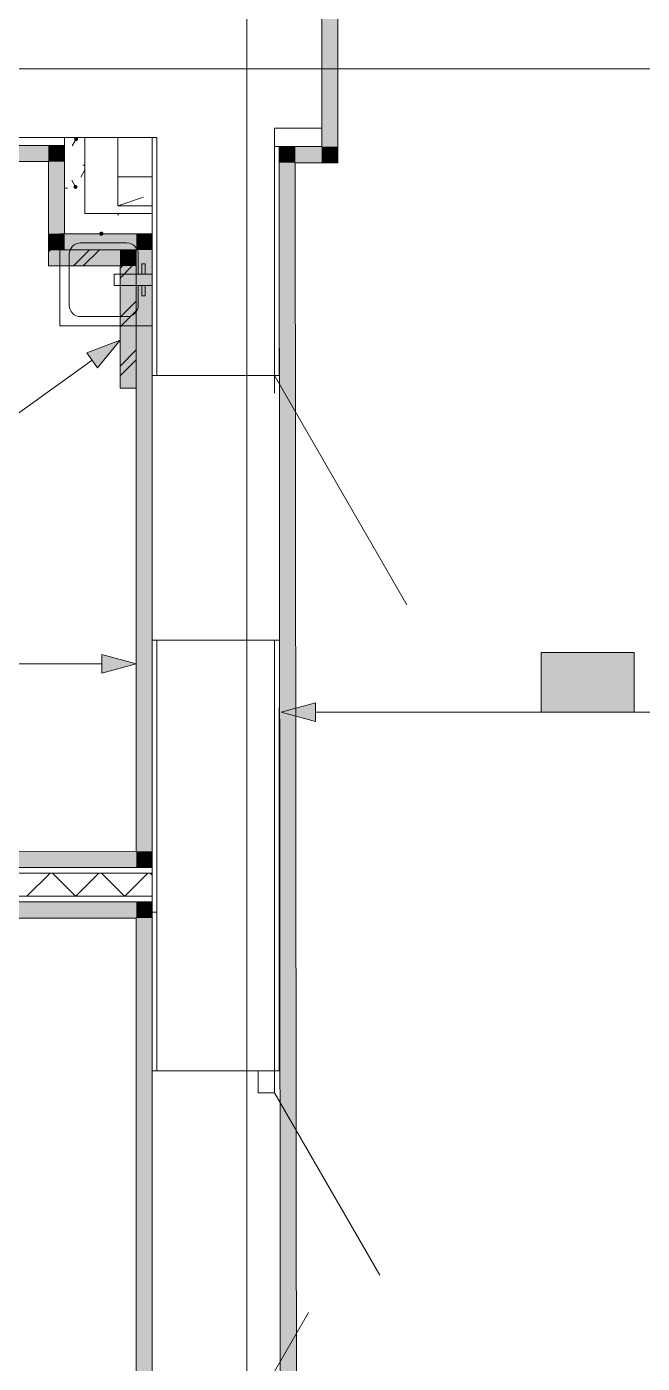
# Model space of a CAD drawing. Header units: millimetres. Extents: x 0 to 1189, y 0 to 841.
# Drawn here: x 294.1 to 320.8, y 434.2 to 492.2 of the extents above; entities that cross this region are included whole.
import ezdxf

# ---------------------------------------------------------------- set-up
doc = ezdxf.new("R2010")
doc.units = ezdxf.units.MM

msp = doc.modelspace()

# ---------------------------------------------------------------- hatches: boundary and pattern name
at = {"true_color": 0xf1d696}
h = msp.add_hatch(color=41, dxfattribs=at)
h.dxf.hatch_style = 2
h.paths.add_polyline_path([(307.63247, 486.998515), (306.932469, 486.998515), (306.932469, 493.098524), (307.63247, 493.098524)])
h = msp.add_hatch(color=41, dxfattribs=at)
h.dxf.hatch_style = 2
h.paths.add_polyline_path([(241.494369, 486.348514), (241.494369, 487.048515), (295.067451, 487.048515), (295.067451, 486.348514)])
h = msp.add_hatch(color=41, dxfattribs=at)
h.dxf.hatch_style = 2
h.paths.add_polyline_path([(295.067451, 486.348514), (295.767452, 487.048515), (295.767452, 486.348514)])
h = msp.add_hatch(color=41, dxfattribs=at)
h.dxf.hatch_style = 2
h.paths.add_polyline_path([(295.067451, 486.348514), (295.067451, 487.048515), (295.767452, 487.048515)])
at = {"true_color": 0x353535}
h = msp.add_hatch(color=250, dxfattribs=at)
h.dxf.hatch_style = 2
h.paths.add_polyline_path([(296.269453, 487.409515), (296.20589, 487.383078), (296.179452, 487.319515), (296.20589, 487.255953), (296.269453, 487.229515), (296.333015, 487.255953), (296.359453, 487.319515), (296.333015, 487.383078)])
at = {"true_color": 0xf1d696}
h = msp.add_hatch(color=41, dxfattribs=at)
h.dxf.hatch_style = 2
h.paths.add_polyline_path([(305.777467, 486.298514), (305.077466, 486.298514), (305.076466, 486.998515)])
h = msp.add_hatch(color=41, dxfattribs=at)
h.dxf.hatch_style = 2
h.paths.add_polyline_path([(305.076466, 486.998515), (305.776467, 486.998515), (305.777467, 486.298514)])
h = msp.add_hatch(color=41, dxfattribs=at)
h.dxf.hatch_style = 2
h.paths.add_polyline_path([(305.777467, 486.298514), (305.776467, 486.998515), (306.932469, 486.998515), (306.932469, 486.298514)])
h = msp.add_hatch(color=41, dxfattribs=at)
h.dxf.hatch_style = 2
h.paths.add_polyline_path([(306.932469, 486.998515), (307.63247, 486.298514), (306.932469, 486.298514)])
h = msp.add_hatch(color=41, dxfattribs=at)
h.dxf.hatch_style = 2
h.paths.add_polyline_path([(307.63247, 486.998515), (307.63247, 486.298514), (306.932469, 486.998515)])
h = msp.add_hatch(color=41, dxfattribs=at)
h.dxf.hatch_style = 2
h.paths.add_polyline_path([(295.067451, 486.348514), (295.767452, 486.348514), (295.767452, 483.214509), (295.067451, 483.214509)])
h = msp.add_hatch(color=41, dxfattribs=at)
h.dxf.hatch_style = 2
h.paths.add_polyline_path([(305.077466, 486.298514), (305.777467, 486.298514), (305.886467, 374.371343), (305.186466, 374.371343)])
at = {"true_color": 0x353535}
h = msp.add_hatch(color=250, dxfattribs=at)
h.dxf.hatch_style = 2
h.paths.add_polyline_path([(296.242453, 485.337512), (296.17889, 485.311075), (296.152452, 485.247512), (296.17889, 485.183949), (296.242453, 485.157512), (296.306015, 485.183949), (296.332453, 485.247512), (296.306015, 485.311075)])
at = {"true_color": 0xf1d696}
h = msp.add_hatch(color=41, dxfattribs=at)
h.dxf.hatch_style = 2
h.paths.add_polyline_path([(295.767452, 483.214509), (295.067451, 482.514508), (295.067451, 483.214509)])
h = msp.add_hatch(color=41, dxfattribs=at)
h.dxf.hatch_style = 2
h.paths.add_polyline_path([(295.767452, 483.214509), (295.767452, 482.514508), (295.067451, 482.514508)])
h = msp.add_hatch(color=41, dxfattribs=at)
h.dxf.hatch_style = 2
h.paths.add_polyline_path([(295.767452, 482.514508), (295.767452, 483.214509), (298.876457, 483.214509), (298.876457, 482.514508)])
at = {"true_color": 0x353535}
h = msp.add_hatch(color=250, dxfattribs=at)
h.dxf.hatch_style = 2
h.paths.add_polyline_path([(297.445596, 483.176856), (297.454178, 483.245161), (297.412107, 483.299651), (297.343802, 483.308233), (297.289312, 483.266162), (297.276731, 483.190857), (297.318802, 483.136367), (297.387106, 483.127785)])
h = msp.add_hatch(color=250, dxfattribs=at)
h.dxf.hatch_style = 2
h.paths.add_polyline_path([(297.367454, 483.311509), (297.303892, 483.285072), (297.277454, 483.221509), (297.303892, 483.157946), (297.367454, 483.131509), (297.431017, 483.157946), (297.457454, 483.221509), (297.431017, 483.285072)])
at = {"true_color": 0xf1d696}
h = msp.add_hatch(color=41, dxfattribs=at)
h.dxf.hatch_style = 2
h.paths.add_polyline_path([(298.876457, 482.514508), (298.876457, 483.214509), (299.576458, 483.214509)])
h = msp.add_hatch(color=41, dxfattribs=at)
h.dxf.hatch_style = 2
h.paths.add_polyline_path([(298.876457, 482.514508), (299.576458, 483.214509), (299.576458, 482.514508)])
at = {"true_color": 0xfd8379}
h = msp.add_hatch(color=11, dxfattribs=at)
h.dxf.hatch_style = 2
h.paths.add_polyline_path([(298.176456, 482.514508), (298.176456, 481.814507), (295.067451, 481.814507), (295.067451, 482.514508)])
h = msp.add_hatch(color=11, dxfattribs=at)
h.dxf.hatch_style = 2
h.paths.add_polyline_path([(298.176456, 481.814507), (298.176456, 482.514508), (298.876457, 482.514508)])
h = msp.add_hatch(color=11, dxfattribs=at)
h.dxf.hatch_style = 2
h.paths.add_polyline_path([(298.176456, 481.814507), (298.876457, 482.514508), (298.876457, 481.814507)])
at = {"true_color": 0xf1d696}
h = msp.add_hatch(color=41, dxfattribs=at)
h.dxf.hatch_style = 2
h.paths.add_polyline_path([(298.876457, 482.514508), (299.576458, 482.514508), (299.576458, 456.403468), (298.876457, 456.403468)])
at = {"true_color": 0xfd8379}
h = msp.add_hatch(color=11, dxfattribs=at)
h.dxf.hatch_style = 2
h.paths.add_polyline_path([(298.176456, 481.814507), (298.876457, 481.814507), (298.876457, 476.514499), (298.176456, 476.514499)])
at = {"true_color": 0x0077b0}
h = msp.add_hatch(color=144, dxfattribs=at)
h.dxf.hatch_style = 2
h.paths.add_polyline_path([(298.176456, 478.588502), (297.196454, 477.3935), (296.730453, 478.044501)])
h = msp.add_hatch(color=144, dxfattribs=at)
h.dxf.hatch_style = 2
h.paths.add_polyline_path([(298.876457, 464.54048), (297.383454, 464.14048), (297.383454, 464.940481)])
at = {"true_color": 0xffffff}
h = msp.add_hatch(color=7, dxfattribs=at)
h.dxf.hatch_style = 2
h.paths.add_polyline_path([(316.452483, 465.036481), (320.49249, 465.039481), (320.49349, 462.451477), (316.453483, 462.448477)])
h = msp.add_hatch(color=7, dxfattribs=at)
h.dxf.hatch_style = 2
h.paths.add_polyline_path([(316.453483, 465.036481), (320.49349, 465.036481), (320.49349, 462.448477), (316.453483, 462.448477)])
at = {"true_color": 0x0077b0}
h = msp.add_hatch(color=144, dxfattribs=at)
h.paths.add_polyline_path([(317.664107, 463.641789), (317.664107, 464.448768), (317.634617, 464.605451), (317.545596, 464.736502), (317.416956, 464.822905), (317.260618, 464.852257), (317.104141, 464.822905), (316.972883, 464.736502), (316.885447, 464.605451), (316.857128, 464.448768), (316.857128, 463.641789), (316.885447, 463.48545), (316.972883, 463.35681), (317.104141, 463.267789), (317.260618, 463.238299), (317.416956, 463.267789), (317.545596, 463.35681), (317.634617, 463.48545)])
h.paths.add_polyline_path([(317.864749, 463.641789), (317.853596, 463.521133), (317.82017, 463.409107), (317.764523, 463.306073), (317.686707, 463.212392), (317.594938, 463.135093), (317.492886, 463.080583), (317.381222, 463.048293), (317.260618, 463.037657), (317.138885, 463.048293), (317.027178, 463.080583), (316.924979, 463.135093), (316.831772, 463.212392), (316.754042, 463.306073), (316.698585, 463.409107), (316.665348, 463.521133), (316.654281, 463.641789), (316.654281, 464.448768), (316.665348, 464.5705), (316.698585, 464.682207), (316.754042, 464.784406), (316.831772, 464.877613), (316.924979, 464.955429), (317.027178, 465.011076), (317.138885, 465.044502), (317.260618, 465.055656), (317.381273, 465.044545), (317.493299, 465.011421), (317.596333, 464.956592), (317.690014, 464.880369), (317.765918, 464.786732), (317.820583, 464.683586), (317.853648, 464.570931), (317.864749, 464.448768)])
h = msp.add_hatch(color=144, dxfattribs=at)
h.paths.add_polyline_path([(317.66446, 463.641789), (317.66446, 464.448768), (317.63497, 464.605451), (317.545949, 464.736502), (317.417309, 464.822905), (317.26097, 464.852257), (317.104494, 464.822905), (316.973236, 464.736502), (316.885799, 464.605451), (316.857481, 464.448768), (316.857481, 463.641789), (316.885799, 463.48545), (316.973236, 463.35681), (317.104494, 463.267789), (317.26097, 463.238299), (317.417309, 463.267789), (317.545949, 463.35681), (317.63497, 463.48545)])
h.paths.add_polyline_path([(317.865102, 463.641789), (317.853949, 463.521133), (317.820523, 463.409107), (317.764876, 463.306073), (317.68706, 463.212392), (317.595291, 463.135093), (317.493239, 463.080583), (317.381574, 463.048293), (317.26097, 463.037657), (317.139238, 463.048293), (317.027531, 463.080583), (316.925332, 463.135093), (316.832125, 463.212392), (316.754395, 463.306073), (316.698937, 463.409107), (316.665701, 463.521133), (316.654634, 463.641789), (316.654634, 464.448768), (316.665701, 464.5705), (316.698937, 464.682207), (316.754395, 464.784406), (316.832125, 464.877613), (316.925332, 464.955429), (317.027531, 465.011076), (317.139238, 465.044502), (317.26097, 465.055656), (317.381626, 465.044545), (317.493652, 465.011421), (317.596686, 464.956592), (317.690367, 464.880369), (317.766271, 464.786732), (317.820936, 464.683586), (317.854, 464.570931), (317.865102, 464.448768)])
h = msp.add_hatch(color=144, dxfattribs=at)
h.dxf.hatch_style = 2
h.paths.add_polyline_path([(320.087227, 464.711146), (319.855716, 464.479636), (319.785161, 464.448768), (319.709024, 464.474055), (319.683737, 464.550191), (319.711849, 464.620747), (320.107071, 465.015968), (320.147861, 465.045321), (320.18865, 465.055656), (320.264787, 465.030093), (320.290074, 464.953681), (320.290074, 463.136324), (320.264787, 463.061566), (320.18865, 463.037657), (320.112514, 463.061566), (320.087227, 463.136324)])
h = msp.add_hatch(color=144, dxfattribs=at)
h.dxf.hatch_style = 2
h.paths.add_polyline_path([(320.08758, 464.711146), (319.856069, 464.479636), (319.785514, 464.448768), (319.709377, 464.474055), (319.68409, 464.550191), (319.712202, 464.620747), (320.107423, 465.015968), (320.148213, 465.045321), (320.189003, 465.055656), (320.26514, 465.030093), (320.290427, 464.953681), (320.290427, 463.136324), (320.26514, 463.061566), (320.189003, 463.037657), (320.112867, 463.061566), (320.08758, 463.136324)])
h = msp.add_hatch(color=144, dxfattribs=at)
h.dxf.hatch_style = 2
h.paths.add_polyline_path([(319.177647, 463.539814), (318.370668, 463.539814), (318.294532, 463.565376), (318.269245, 463.641789), (318.294532, 463.717925), (318.370668, 463.743212), (319.177647, 463.743212), (319.253784, 463.717925), (319.279071, 463.641789), (319.253784, 463.565376)])
h = msp.add_hatch(color=144, dxfattribs=at)
h.dxf.hatch_style = 2
h.paths.add_polyline_path([(319.178, 463.539814), (318.371021, 463.539814), (318.294884, 463.565376), (318.269597, 463.641789), (318.294884, 463.717925), (318.371021, 463.743212), (319.178, 463.743212), (319.254137, 463.717925), (319.279424, 463.641789), (319.254137, 463.565376)])
h = msp.add_hatch(color=144, dxfattribs=at)
h.dxf.hatch_style = 2
h.paths.add_polyline_path([(305.168466, 462.444477), (306.661469, 462.844478), (306.661469, 462.044477)])
at = {"true_color": 0xf1d696}
h = msp.add_hatch(color=41, dxfattribs=at)
h.dxf.hatch_style = 2
h.paths.add_polyline_path([(298.876457, 456.403468), (298.876457, 455.703467), (241.494369, 455.695467), (241.494369, 456.395468)])
h = msp.add_hatch(color=41, dxfattribs=at)
h.dxf.hatch_style = 2
h.paths.add_polyline_path([(298.876457, 456.403468), (299.576458, 456.403468), (299.576458, 455.703467)])
h = msp.add_hatch(color=41, dxfattribs=at)
h.dxf.hatch_style = 2
h.paths.add_polyline_path([(298.876457, 455.703467), (298.876457, 456.403468), (299.576458, 455.703467)])
h = msp.add_hatch(color=41, dxfattribs=at)
h.dxf.hatch_style = 2
h.paths.add_polyline_path([(241.90737, 453.503464), (241.90737, 454.203465), (298.876457, 454.203465), (298.876457, 453.503464)])
h = msp.add_hatch(color=41, dxfattribs=at)
h.dxf.hatch_style = 2
h.paths.add_polyline_path([(298.876457, 453.503464), (298.876457, 454.203465), (299.576458, 454.203465)])
h = msp.add_hatch(color=41, dxfattribs=at)
h.dxf.hatch_style = 2
h.paths.add_polyline_path([(298.876457, 453.503464), (299.576458, 454.203465), (299.576458, 453.503464)])
h = msp.add_hatch(color=41, dxfattribs=at)
h.dxf.hatch_style = 2
h.paths.add_polyline_path([(298.876457, 453.503464), (299.576458, 453.503464), (299.576458, 382.447355), (298.876457, 382.447355)])

# ---------------------------------------------------------------- linework, layer by layer
at = {"color": 7, "lineweight": 0}
for points in [[(303.672464, 238.825136), (303.672464, 718.345868)], [(306.932469, 493.098524), (306.932469, 486.998515)], [(306.936469, 487.798516), (306.936469, 492.898524)], [(307.63247, 486.298514), (307.63247, 493.098524)], [(202.529309, 490.37152), (863.72632, 490.37152)], [(304.876466, 487.798516), (306.936469, 487.798516)], [(306.932469, 487.798516), (304.876466, 487.798516)], [(304.876466, 487.798516), (304.876466, 477.0655)], [(306.932469, 486.998515), (306.932469, 487.798516)], [(295.767452, 487.048515), (240.794368, 487.048515)], [(299.776458, 487.398515), (291.226445, 487.398515)], [(295.767452, 487.394515), (295.767452, 483.214509)], [(295.767452, 487.048515), (295.767452, 486.348514)], [(296.647453, 484.09451), (296.647453, 487.394515)], [(298.076455, 487.395515), (298.076455, 484.432511)], [(299.576458, 477.0655), (299.576458, 487.398515)], [(299.776458, 487.398515), (299.776458, 477.0655)], [(306.932469, 486.998515), (304.876466, 486.998515)], [(305.076466, 477.0655), (305.076466, 486.998515)], [(305.076466, 486.998515), (305.077466, 486.298514)], [(306.932469, 486.998515), (305.076466, 486.998515)], [(241.494369, 486.348514), (295.067451, 486.348514)], [(295.067451, 486.348514), (295.067451, 483.214509)], [(295.767452, 483.214509), (295.767452, 486.348514)], [(298.076455, 484.432511), (298.076455, 486.798514)], [(305.077466, 486.298514), (305.187466, 373.671342)], [(305.777467, 486.298514), (306.932469, 486.298514)], [(305.886467, 374.371343), (305.777467, 486.298514)], [(307.63247, 486.298514), (306.932469, 486.298514)], [(298.076455, 485.682513), (299.576458, 485.682513)], [(299.201457, 484.807511), (298.076455, 484.432511)], [(299.567458, 484.09451), (296.647453, 484.09451)], [(299.326457, 484.432511), (298.076455, 484.432511)], [(298.076455, 484.432511), (299.563458, 484.432511)], [(295.067451, 482.514508), (295.067451, 483.214509)], [(299.567458, 483.214509), (295.567452, 483.214509)], [(295.567452, 483.214509), (295.567452, 479.214503)], [(295.567452, 483.214509), (299.567458, 483.214509)], [(295.567452, 479.214503), (295.567452, 483.214509)], [(298.876457, 483.214509), (295.767452, 483.214509)], [(299.567458, 483.214509), (295.767452, 483.214509)], [(295.967452, 482.314508), (295.977616, 482.415234), (296.006765, 482.50907), (296.052882, 482.594), (296.113952, 482.668008), (296.18796, 482.729079), (296.27289, 482.775196), (296.366726, 482.804344), (296.467453, 482.814508)], [(296.467453, 482.814508), (298.467456, 482.814508)], [(298.467456, 482.814508), (298.568183, 482.804344), (298.662019, 482.775196), (298.746949, 482.729079), (298.820957, 482.668008), (298.882027, 482.594), (298.928144, 482.50907), (298.957293, 482.415234), (298.967457, 482.314508)], [(299.576458, 483.214509), (298.876457, 483.214509)], [(299.576458, 456.403468), (299.576458, 483.214509)], [(295.067451, 482.421508), (295.160451, 482.514508)], [(298.176456, 482.514508), (295.067451, 482.514508)], [(295.067451, 482.514508), (295.067451, 481.814507)], [(295.067451, 482.514508), (298.876457, 482.514508)], [(295.967452, 480.114504), (295.967452, 482.314508)], [(296.157452, 481.814507), (296.857454, 482.514508)], [(296.581453, 481.814507), (297.281454, 482.514508)], [(298.876457, 482.514508), (298.176456, 482.514508)], [(298.278456, 481.814507), (298.876457, 482.412508)], [(298.876457, 476.514499), (298.876457, 482.514508)], [(298.876457, 482.514508), (298.876457, 456.403468)], [(298.967457, 482.314508), (298.967457, 481.464506)], [(295.067451, 481.814507), (298.176456, 481.814507)], [(298.176456, 481.287506), (298.703456, 481.814507)], [(298.176456, 481.712507), (298.278456, 481.814507)], [(298.176456, 481.814507), (298.176456, 476.514499)], [(298.703456, 481.814507), (298.876457, 481.987507)], [(299.117457, 481.914507), (299.267457, 481.914507)], [(299.117457, 481.464506), (299.117457, 481.914507)], [(299.267457, 481.914507), (299.267457, 481.464506)], [(299.567458, 481.464506), (297.917455, 481.464506)], [(297.917455, 481.464506), (297.917455, 480.964506)], [(297.917455, 480.964506), (299.567458, 480.964506)], [(298.967457, 480.964506), (298.967457, 480.114504)], [(299.117457, 480.964506), (299.117457, 480.514505)], [(299.117457, 480.514505), (299.267457, 480.514505)], [(299.267457, 480.514505), (299.267457, 480.964506)], [(296.467453, 479.614503), (296.366726, 479.624668), (296.27289, 479.653816), (296.18796, 479.699933), (296.113952, 479.761004), (296.052882, 479.835012), (296.006765, 479.919941), (295.977616, 480.013777), (295.967452, 480.114504)], [(298.176456, 479.590503), (298.876457, 480.290504)], [(298.967457, 480.114504), (298.957293, 480.013777), (298.928144, 479.919941), (298.882027, 479.835012), (298.820957, 479.761004), (298.746949, 479.699933), (298.662019, 479.653816), (298.568183, 479.624668), (298.467456, 479.614503)], [(298.467456, 479.614503), (296.467453, 479.614503)], [(298.176456, 479.166503), (298.876457, 479.866504)], [(295.567452, 479.214503), (299.567458, 479.214503)], [(299.567458, 479.214503), (295.567452, 479.214503)], [(298.176456, 477.4695), (298.876457, 478.169501)], [(298.176456, 477.0455), (298.876457, 477.745501)], [(299.576458, 477.0655), (299.776458, 477.0655)], [(299.776458, 477.0655), (304.876466, 477.0655)], [(304.876466, 477.0655), (310.626475, 467.105484)], [(304.876466, 477.0655), (305.076466, 477.0655)], [(304.876466, 477.0655), (304.876466, 476.289498)], [(298.876457, 476.514499), (298.176456, 476.514499)], [(299.776458, 465.565482), (299.576458, 465.565482)], [(304.876466, 465.565482), (299.776458, 465.565482)], [(299.776458, 465.565482), (299.776458, 462.648478)], [(304.876466, 462.648478), (304.876466, 465.565482)], [(305.076466, 465.565482), (304.876466, 465.565482)], [(299.576458, 462.648478), (299.576458, 446.871453)], [(299.776458, 462.648478), (299.776458, 446.871453)], [(304.876466, 462.648478), (304.876466, 446.871453)], [(305.076466, 446.871453), (305.076466, 462.648478)], [(298.876457, 456.403468), (241.494369, 456.395468)], [(299.576458, 455.703467), (299.576458, 456.403468)], [(299.576458, 455.703467), (240.826368, 455.703467)], [(241.494369, 455.695467), (299.576458, 455.703467)], [(240.826368, 455.453467), (299.576458, 455.453467)], [(294.138449, 454.453465), (295.138451, 455.453467)], [(296.244453, 454.453465), (295.244451, 455.453467)], [(296.259453, 454.453465), (297.259454, 455.453467)], [(298.365456, 454.453465), (297.365454, 455.453467)], [(298.381456, 454.453465), (299.381457, 455.453467)], [(299.576458, 455.363466), (299.487458, 455.453467)], [(240.826368, 454.453465), (299.576458, 454.453465)], [(240.826368, 454.203465), (299.576458, 454.203465)], [(298.876457, 454.203465), (241.90737, 454.203465)], [(299.576458, 454.203465), (298.876457, 454.203465)], [(299.576458, 382.447355), (299.576458, 454.203465)], [(241.90737, 453.503464), (298.876457, 453.503464)], [(298.876457, 453.503464), (298.876457, 382.447355)], [(299.776458, 453.752464), (299.576458, 453.752464)], [(299.576458, 446.871453), (299.776458, 446.871453)], [(299.776458, 446.871453), (304.176465, 446.871453)], [(304.876466, 446.871453), (304.176465, 446.871453)], [(304.176465, 446.871453), (304.176465, 445.921452)], [(304.876466, 446.871453), (305.076466, 446.871453)], [(304.876466, 445.921452), (304.876466, 446.871453)], [(304.176465, 445.921452), (304.876466, 445.921452)], [(304.876466, 445.921452), (309.451473, 437.99744)], [(304.876466, 433.821433), (306.351468, 436.376437)]]:
    msp.add_lwpolyline(points, dxfattribs=at)
at = {"color": 250, "lineweight": 0, "true_color": 0x353535}
for points in [[(296.269453, 487.319515), (296.104452, 487.033515)], [(296.635453, 485.953513), (296.470453, 485.667513)], [(296.567453, 486.192513), (296.647453, 486.192513)], [(295.767452, 485.192512), (295.897452, 485.192512)], [(296.242453, 485.247512), (296.077452, 485.533512)], [(298.108455, 484.01551), (298.062455, 484.09451)]]:
    msp.add_lwpolyline(points, dxfattribs=at)
at = {"color": 144, "lineweight": 0, "true_color": 0x0077b0}
for points in [[(298.176456, 478.588502), (296.730453, 478.044501)], [(298.176456, 478.588502), (297.196454, 477.3935)], [(296.963454, 477.718501), (288.760441, 471.841492)], [(297.196454, 477.3935), (296.730453, 478.044501)], [(297.383454, 464.14048), (297.383454, 464.940481)], [(298.876457, 464.54048), (297.383454, 464.940481)], [(316.452483, 465.036481), (320.49249, 465.039481)], [(316.453483, 462.448477), (316.452483, 465.036481)], [(316.453483, 465.036481), (320.49349, 465.036481)], [(316.453483, 462.448477), (316.453483, 465.036481)], [(320.49249, 465.039481), (320.49349, 462.451477)], [(320.49349, 465.036481), (320.49349, 462.448477)], [(297.383454, 464.54048), (273.025417, 464.54048)], [(298.876457, 464.54048), (297.383454, 464.14048)], [(305.168466, 462.444477), (306.661469, 462.844478)], [(306.661469, 462.844478), (306.661469, 462.044477)], [(305.168466, 462.444477), (306.661469, 462.044477)], [(306.661469, 462.444477), (308.619472, 462.444477)], [(308.619472, 462.444477), (316.453483, 462.448477)], [(320.49349, 462.451477), (316.453483, 462.448477)], [(320.49349, 462.448477), (316.453483, 462.448477)], [(326.285498, 462.448477), (320.49349, 462.448477)]]:
    msp.add_lwpolyline(points, dxfattribs=at)

doc.saveas('drawing.dxf')
